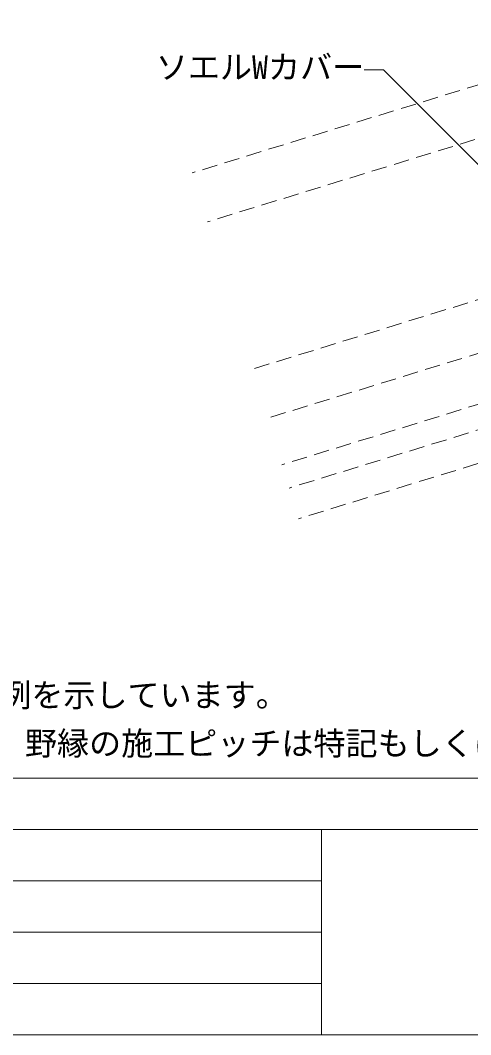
# Model space of a CAD drawing. Units: millimetres on the paper, with parts at other scales. Extents: x -195 to 195, y -140 to 138.
# Drawn here: x -98.5 to -63.4, y -137.5 to -58.5 of the extents above; entities that cross this region are included whole.
import ezdxf
from ezdxf.enums import TextEntityAlignment as Align

# ---------------------------------------------------------------- set-up
doc = ezdxf.new("R2010")
doc.units = ezdxf.units.MM
doc.linetypes.add('DASHED1', pattern=[1.8, 1.2, -0.6])
for name, color, linetype, lineweight in [('3-6_文字', 7, 'Continuous', 18), ('3-9_躯体他', 4, 'DASHED1', 9), ('3-D_パネル', 4, 'DASHED1', 9), ('F-3_野縁', 3, 'Continuous', 18)]:
    doc.layers.add(name, color=color, linetype=linetype, lineweight=lineweight)
doc.layers.add('F-6_文字', color=7, linetype='Continuous')
doc.styles.add('ＭＳ ゴシック', font='')
doc.styles.get('ＭＳ ゴシック').set_extended_font_data('MS Gothic')

msp = doc.modelspace()

# ---------------------------------------------------------------- linework, layer by layer
at = {"layer": '3-6_文字'}
for q in [(-71.667, -62.322), (-55.658, -76.831)]:
    msp.add_line((-70.167, -62.322), q, dxfattribs=at)
at = {"layer": '3-9_躯体他'}
for p, q in [((25.261, -36.42), (-85.073, -70.341)), ((26.436, -40.244), (-83.898, -74.165)), ((-61.867, -79.946), (-80.372, -85.635)), ((-55.435, -82.153), (-79.196, -89.458))]:
    msp.add_line(p, q, dxfattribs=at)
at = {"layer": '3-D_パネル'}
for p, q in [((32.255, -59.17), (-78.079, -93.09)), ((32.813, -60.986), (-77.521, -94.907)), ((33.548, -63.375), (-76.786, -97.296))]:
    msp.add_line(p, q, dxfattribs=at)
at = {"layer": 'F-3_野縁'}
for p, q in [((-195, -121.5), (195, -121.5)), ((-75, -121.5), (-75, -137.5))]:
    msp.add_line(p, q, dxfattribs=at)
at = {"layer": 'F-3_野縁', "color": 4, "lineweight": 9}
for p, q in [((-190, -125.5), (-75, -125.5)), ((-190, -129.5), (-75, -129.5)), ((-190, -133.5), (-75, -133.5))]:
    msp.add_line(p, q, dxfattribs=at)
at = {"layer": 'F-3_野縁'}
for points in [[(-195, 137.5), (-195, -137.5), (195, -137.5)], [(191, -117.5), (-116.125, -117.5), (-116.125, 121.267)]]:
    msp.add_lwpolyline(points, dxfattribs=at)

# ---------------------------------------------------------------- texts
at = {"layer": '3-6_文字', "style": 'ＭＳ ゴシック'}
msp.add_text('ソエルWカバー', height=1.833, dxfattribs=at).set_placement((-87.917, -63.572), align=Align.BOTTOM_LEFT)
at = {"layer": 'F-6_文字', "style": 'ＭＳ ゴシック'}
for s, p in [('※本図は施工例を示しています。', (-115.125, -112.5)), ('支持構造部、野縁の施工ピッチは特記もしくは設計者や監理者の指示にしたがってください。', (-113.125, -116.268))]:
    msp.add_text(s, height=1.833, dxfattribs=at).set_placement(p, align=Align.BOTTOM_LEFT)

doc.saveas('drawing.dxf')
